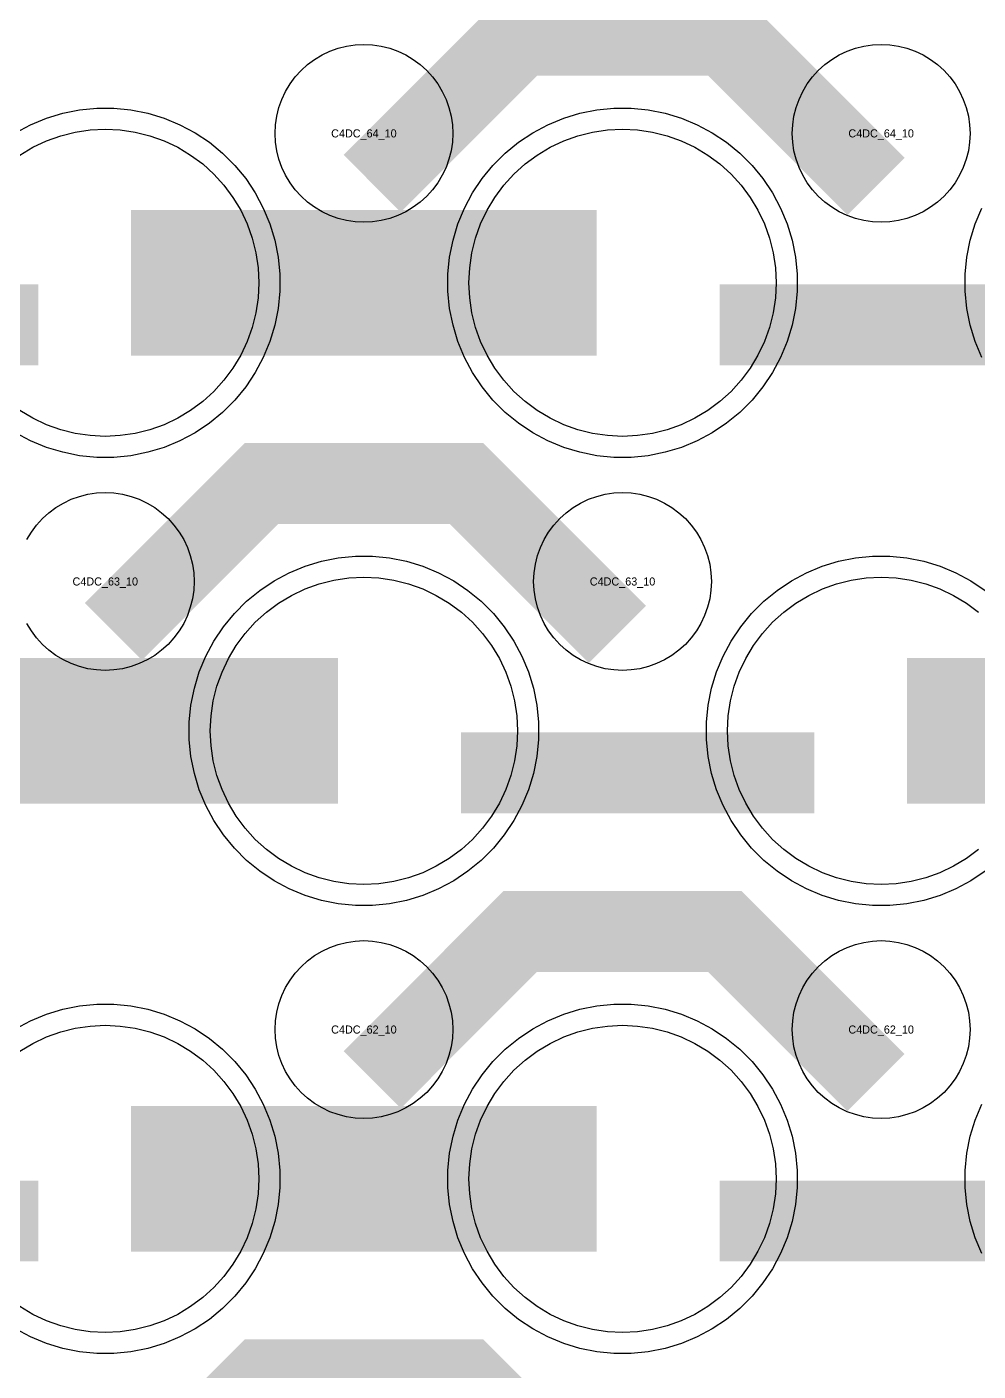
# Model space of a CAD drawing. Extents: x -11880 to 11880, y -14992 to 14992.
# Drawn here: x -8824.2 to -8530, y -6308 to -5892.3 of the extents above; entities that cross this region are included whole.
import ezdxf
from ezdxf.enums import TextEntityAlignment as Align

# ---------------------------------------------------------------- set-up
doc = ezdxf.new("R2010")
doc.units = 0
doc.header["$MEASUREMENT"] = 0
for name, color, linetype in [('GDS_775_DT_237', 138, 'CONTINUOUS'), ('RDL1_FS', 34, 'CONTINUOUS'), ('RDL_BS', 160, 'CONTINUOUS')]:
    doc.layers.add(name, color=color, linetype=linetype)

msp = doc.modelspace()

# ---------------------------------------------------------------- linework, layer by layer
at = {"layer": 'RDL1_FS', "color": 240, "true_color": 0xed1f24}
for points in [[(-8826.395, -5931.963), (-8822.395, -5929.565), (-8818.181, -5927.573), (-8813.791, -5926.001), (-8809.268, -5924.869), (-8804.657, -5924.185), (-8800, -5923.956), (-8795.343, -5924.185), (-8790.732, -5924.869), (-8786.209, -5926.001), (-8781.819, -5927.573), (-8777.605, -5929.565), (-8773.605, -5931.963), (-8769.86, -5934.741), (-8766.406, -5937.871), (-8763.276, -5941.325), (-8760.498, -5945.07), (-8758.1, -5949.07), (-8756.108, -5953.284), (-8754.536, -5957.674), (-8753.404, -5962.197), (-8752.72, -5966.808), (-8752.491, -5971.465), (-8752.72, -5976.122), (-8753.404, -5980.733), (-8754.536, -5985.256), (-8756.108, -5989.646), (-8758.1, -5993.86), (-8760.498, -5997.86), (-8763.276, -6001.605), (-8766.406, -6005.059), (-8769.86, -6008.189), (-8773.605, -6010.967), (-8777.605, -6013.365), (-8781.819, -6015.357), (-8786.209, -6016.929), (-8790.732, -6018.061), (-8795.343, -6018.745), (-8800, -6018.974), (-8804.657, -6018.745), (-8809.268, -6018.061), (-8813.791, -6016.929), (-8818.181, -6015.357), (-8822.395, -6013.365), (-8826.395, -6010.967)], [(-8529.86, -6146.754), (-8533.605, -6149.532), (-8537.605, -6151.93), (-8541.819, -6153.922), (-8546.209, -6155.494), (-8550.732, -6156.626), (-8555.343, -6157.31), (-8560, -6157.539), (-8564.657, -6157.31), (-8569.268, -6156.626), (-8573.791, -6155.494), (-8578.181, -6153.922), (-8582.395, -6151.93), (-8586.395, -6149.532), (-8590.14, -6146.754), (-8593.594, -6143.624), (-8596.724, -6140.17), (-8599.502, -6136.425), (-8601.9, -6132.425), (-8603.892, -6128.211), (-8605.464, -6123.821), (-8606.596, -6119.298), (-8607.28, -6114.687), (-8607.509, -6110.03), (-8607.28, -6105.373), (-8606.596, -6100.762), (-8605.464, -6096.239), (-8603.892, -6091.849), (-8601.9, -6087.635), (-8599.502, -6083.635), (-8596.724, -6079.89), (-8593.594, -6076.436), (-8590.14, -6073.306), (-8586.395, -6070.528), (-8582.395, -6068.13), (-8578.181, -6066.138), (-8573.791, -6064.566), (-8569.268, -6063.434), (-8564.657, -6062.75), (-8560, -6062.521), (-8555.343, -6062.75), (-8550.732, -6063.434), (-8546.209, -6064.566), (-8541.819, -6066.138), (-8537.605, -6068.13), (-8533.605, -6070.528), (-8529.86, -6073.306)]]:
    msp.add_lwpolyline(points, dxfattribs=at)
for points in [[(-8640, -6018.974), (-8644.657, -6018.745), (-8649.268, -6018.061), (-8653.791, -6016.929), (-8658.181, -6015.357), (-8662.395, -6013.365), (-8666.395, -6010.967), (-8670.14, -6008.189), (-8673.594, -6005.059), (-8676.724, -6001.605), (-8679.502, -5997.86), (-8681.9, -5993.86), (-8683.892, -5989.646), (-8685.464, -5985.256), (-8686.596, -5980.733), (-8687.28, -5976.122), (-8687.509, -5971.465), (-8687.28, -5966.808), (-8686.596, -5962.197), (-8685.464, -5957.674), (-8683.892, -5953.284), (-8681.9, -5949.07), (-8679.502, -5945.07), (-8676.724, -5941.325), (-8673.594, -5937.871), (-8670.14, -5934.741), (-8666.395, -5931.963), (-8662.395, -5929.565), (-8658.181, -5927.573), (-8653.791, -5926.001), (-8649.268, -5924.869), (-8644.657, -5924.185), (-8640, -5923.956), (-8635.343, -5924.185), (-8630.732, -5924.869), (-8626.209, -5926.001), (-8621.819, -5927.573), (-8617.605, -5929.565), (-8613.605, -5931.963), (-8609.86, -5934.741), (-8606.406, -5937.871), (-8603.276, -5941.325), (-8600.498, -5945.07), (-8598.1, -5949.07), (-8596.108, -5953.284), (-8594.536, -5957.674), (-8593.404, -5962.197), (-8592.72, -5966.808), (-8592.491, -5971.465), (-8592.72, -5976.122), (-8593.404, -5980.733), (-8594.536, -5985.256), (-8596.108, -5989.646), (-8598.1, -5993.86), (-8600.498, -5997.86), (-8603.276, -6001.605), (-8606.406, -6005.059), (-8609.86, -6008.189), (-8613.605, -6010.967), (-8617.605, -6013.365), (-8621.819, -6015.357), (-8626.209, -6016.929), (-8630.732, -6018.061), (-8635.343, -6018.745)], [(-8720, -6157.539), (-8724.657, -6157.31), (-8729.268, -6156.626), (-8733.791, -6155.494), (-8738.181, -6153.922), (-8742.395, -6151.93), (-8746.395, -6149.532), (-8750.14, -6146.754), (-8753.594, -6143.624), (-8756.724, -6140.17), (-8759.502, -6136.425), (-8761.9, -6132.425), (-8763.892, -6128.211), (-8765.464, -6123.821), (-8766.596, -6119.298), (-8767.28, -6114.687), (-8767.509, -6110.03), (-8767.28, -6105.373), (-8766.596, -6100.762), (-8765.464, -6096.239), (-8763.892, -6091.849), (-8761.9, -6087.635), (-8759.502, -6083.635), (-8756.724, -6079.89), (-8753.594, -6076.436), (-8750.14, -6073.306), (-8746.395, -6070.528), (-8742.395, -6068.13), (-8738.181, -6066.138), (-8733.791, -6064.566), (-8729.268, -6063.434), (-8724.657, -6062.75), (-8720, -6062.521), (-8715.343, -6062.75), (-8710.732, -6063.434), (-8706.209, -6064.566), (-8701.819, -6066.138), (-8697.605, -6068.13), (-8693.605, -6070.528), (-8689.86, -6073.306), (-8686.406, -6076.436), (-8683.276, -6079.89), (-8680.498, -6083.635), (-8678.1, -6087.635), (-8676.108, -6091.849), (-8674.536, -6096.239), (-8673.404, -6100.762), (-8672.72, -6105.373), (-8672.491, -6110.03), (-8672.72, -6114.687), (-8673.404, -6119.298), (-8674.536, -6123.821), (-8676.108, -6128.211), (-8678.1, -6132.425), (-8680.498, -6136.425), (-8683.276, -6140.17), (-8686.406, -6143.624), (-8689.86, -6146.754), (-8693.605, -6149.532), (-8697.605, -6151.93), (-8701.819, -6153.922), (-8706.209, -6155.494), (-8710.732, -6156.626), (-8715.343, -6157.31)]]:
    msp.add_lwpolyline(points, close=True, dxfattribs=at)
for points in [[(-8791.998, -5971.465, 45, 45, 0), (-8719.998, -5971.465, 45, 45, 0)], [(-8719.998, -5971.465, 45, 45, 0), (-8647.998, -5971.465, 45, 45, 0)], [(-8871.998, -6110.03, 45, 45, 0), (-8799.998, -6110.03, 45, 45, 0)], [(-8799.998, -6110.03, 45, 45, 0), (-8727.998, -6110.03, 45, 45, 0)], [(-8551.998, -6110.03, 45, 45, 0), (-8479.998, -6110.03, 45, 45, 0)]]:
    msp.add_lwpolyline(points, format="xyseb", dxfattribs=at)
at = {"layer": 'RDL1_FS'}
msp.add_lwpolyline([(-8826.395, -6209.088), (-8822.395, -6206.69), (-8818.181, -6204.698), (-8813.791, -6203.126), (-8809.268, -6201.994), (-8804.657, -6201.31), (-8800, -6201.081), (-8795.343, -6201.31), (-8790.732, -6201.994), (-8786.209, -6203.126), (-8781.819, -6204.698), (-8777.605, -6206.69), (-8773.605, -6209.088), (-8769.86, -6211.866), (-8766.406, -6214.996), (-8763.276, -6218.45), (-8760.498, -6222.195), (-8758.1, -6226.195), (-8756.108, -6230.409), (-8754.536, -6234.799), (-8753.404, -6239.322), (-8752.72, -6243.933), (-8752.491, -6248.59), (-8752.72, -6253.247), (-8753.404, -6257.858), (-8754.536, -6262.381), (-8756.108, -6266.771), (-8758.1, -6270.985), (-8760.498, -6274.985), (-8763.276, -6278.73), (-8766.406, -6282.184), (-8769.86, -6285.314), (-8773.605, -6288.092), (-8777.605, -6290.49), (-8781.819, -6292.482), (-8786.209, -6294.054), (-8790.732, -6295.186), (-8795.343, -6295.87), (-8800, -6296.099), (-8804.657, -6295.87), (-8809.268, -6295.186), (-8813.791, -6294.054), (-8818.181, -6292.482), (-8822.395, -6290.49), (-8826.395, -6288.092)], dxfattribs=at)
msp.add_lwpolyline([(-8640, -6296.099), (-8644.657, -6295.87), (-8649.268, -6295.186), (-8653.791, -6294.054), (-8658.181, -6292.482), (-8662.395, -6290.49), (-8666.395, -6288.092), (-8670.14, -6285.314), (-8673.594, -6282.184), (-8676.724, -6278.73), (-8679.502, -6274.985), (-8681.9, -6270.985), (-8683.892, -6266.771), (-8685.464, -6262.381), (-8686.596, -6257.858), (-8687.28, -6253.247), (-8687.509, -6248.59), (-8687.28, -6243.933), (-8686.596, -6239.322), (-8685.464, -6234.799), (-8683.892, -6230.409), (-8681.9, -6226.195), (-8679.502, -6222.195), (-8676.724, -6218.45), (-8673.594, -6214.996), (-8670.14, -6211.866), (-8666.395, -6209.088), (-8662.395, -6206.69), (-8658.181, -6204.698), (-8653.791, -6203.126), (-8649.268, -6201.994), (-8644.657, -6201.31), (-8640, -6201.081), (-8635.343, -6201.31), (-8630.732, -6201.994), (-8626.209, -6203.126), (-8621.819, -6204.698), (-8617.605, -6206.69), (-8613.605, -6209.088), (-8609.86, -6211.866), (-8606.406, -6214.996), (-8603.276, -6218.45), (-8600.498, -6222.195), (-8598.1, -6226.195), (-8596.108, -6230.409), (-8594.536, -6234.799), (-8593.404, -6239.322), (-8592.72, -6243.933), (-8592.491, -6248.59), (-8592.72, -6253.247), (-8593.404, -6257.858), (-8594.536, -6262.381), (-8596.108, -6266.771), (-8598.1, -6270.985), (-8600.498, -6274.985), (-8603.276, -6278.73), (-8606.406, -6282.184), (-8609.86, -6285.314), (-8613.605, -6288.092), (-8617.605, -6290.49), (-8621.819, -6292.482), (-8626.209, -6294.054), (-8630.732, -6295.186), (-8635.343, -6295.87)], close=True, dxfattribs=at)
for points in [[(-8791.998, -6248.59, 45, 45, 0), (-8719.998, -6248.59, 45, 45, 0)], [(-8719.998, -6248.59, 45, 45, 0), (-8647.998, -6248.59, 45, 45, 0)]]:
    msp.add_lwpolyline(points, format="xyseb", dxfattribs=at)
at = {"layer": 'RDL_BS'}
for points in [[(-8717.438, -5940.779, 25, 25, 0), (-8671.623, -5894.964, 25, 25, 0), (-8638.07, -5894.964, 25, 25, 0)], [(-8561.599, -5941.678, 25, 25, 0), (-8608.313, -5894.964, 25, 25, 0), (-8638.071, -5894.964, 25, 25, 0)], [(-8797.438, -6079.344, 25, 25, 0), (-8751.623, -6033.529, 25, 25, 0), (-8718.07, -6033.529, 25, 25, 0)], [(-8641.599, -6080.243, 25, 25, 0), (-8688.313, -6033.529, 25, 25, 0), (-8718.071, -6033.529, 25, 25, 0)], [(-8717.438, -6217.904, 25, 25, 0), (-8671.623, -6172.089, 25, 25, 0), (-8638.07, -6172.089, 25, 25, 0)], [(-8561.599, -6218.803, 25, 25, 0), (-8608.313, -6172.089, 25, 25, 0), (-8638.071, -6172.089, 25, 25, 0)], [(-8929.984, -6261.603, 25, 25, 0), (-8820.719, -6261.603, 25, 25, 0)], [(-8609.984, -6261.603, 25, 25, 0), (-8500.719, -6261.603, 25, 25, 0)], [(-8797.438, -6356.469, 25, 25, 0), (-8751.623, -6310.654, 25, 25, 0), (-8718.07, -6310.654, 25, 25, 0)], [(-8641.599, -6357.368, 25, 25, 0), (-8688.313, -6310.654, 25, 25, 0), (-8718.071, -6310.654, 25, 25, 0)]]:
    msp.add_lwpolyline(points, format="xyseb", dxfattribs=at)
for points in [[(-8720, -5952.771), (-8722.693, -5952.639), (-8725.365, -5952.243), (-8727.984, -5951.586), (-8730.519, -5950.679), (-8732.956, -5949.527), (-8735.28, -5948.134), (-8737.443, -5946.531), (-8739.442, -5944.719), (-8741.254, -5942.72), (-8742.857, -5940.557), (-8744.25, -5938.233), (-8745.402, -5935.796), (-8746.309, -5933.261), (-8746.966, -5930.642), (-8747.362, -5927.97), (-8747.494, -5925.277), (-8747.362, -5922.584), (-8746.966, -5919.912), (-8746.309, -5917.293), (-8745.402, -5914.758), (-8744.25, -5912.321), (-8742.857, -5909.997), (-8741.254, -5907.834), (-8739.442, -5905.835), (-8737.443, -5904.023), (-8735.28, -5902.42), (-8732.956, -5901.027), (-8730.519, -5899.875), (-8727.984, -5898.968), (-8725.365, -5898.311), (-8722.693, -5897.915), (-8720, -5897.783), (-8717.307, -5897.915), (-8714.635, -5898.311), (-8712.016, -5898.968), (-8709.481, -5899.875), (-8707.044, -5901.027), (-8704.72, -5902.42), (-8702.557, -5904.023), (-8700.558, -5905.835), (-8698.746, -5907.834), (-8697.143, -5909.997), (-8695.75, -5912.321), (-8694.598, -5914.758), (-8693.691, -5917.293), (-8693.034, -5919.912), (-8692.638, -5922.584), (-8692.506, -5925.277), (-8692.638, -5927.97), (-8693.034, -5930.642), (-8693.691, -5933.261), (-8694.598, -5935.796), (-8695.75, -5938.233), (-8697.143, -5940.557), (-8698.746, -5942.72), (-8700.558, -5944.719), (-8702.557, -5946.531), (-8704.72, -5948.134), (-8707.044, -5949.527), (-8709.481, -5950.679), (-8712.016, -5951.586), (-8714.635, -5952.243), (-8717.307, -5952.639)], [(-8560, -5952.771), (-8562.693, -5952.639), (-8565.365, -5952.243), (-8567.984, -5951.586), (-8570.519, -5950.679), (-8572.956, -5949.527), (-8575.28, -5948.134), (-8577.443, -5946.531), (-8579.442, -5944.719), (-8581.254, -5942.72), (-8582.857, -5940.557), (-8584.25, -5938.233), (-8585.402, -5935.796), (-8586.309, -5933.261), (-8586.966, -5930.642), (-8587.362, -5927.97), (-8587.494, -5925.277), (-8587.362, -5922.584), (-8586.966, -5919.912), (-8586.309, -5917.293), (-8585.402, -5914.758), (-8584.25, -5912.321), (-8582.857, -5909.997), (-8581.254, -5907.834), (-8579.442, -5905.835), (-8577.443, -5904.023), (-8575.28, -5902.42), (-8572.956, -5901.027), (-8570.519, -5899.875), (-8567.984, -5898.968), (-8565.365, -5898.311), (-8562.693, -5897.915), (-8560, -5897.783), (-8557.307, -5897.915), (-8554.635, -5898.311), (-8552.016, -5898.968), (-8549.481, -5899.875), (-8547.044, -5901.027), (-8544.72, -5902.42), (-8542.557, -5904.023), (-8540.558, -5905.835), (-8538.746, -5907.834), (-8537.143, -5909.997), (-8535.75, -5912.321), (-8534.598, -5914.758), (-8533.691, -5917.293), (-8533.034, -5919.912), (-8532.638, -5922.584), (-8532.506, -5925.277), (-8532.638, -5927.97), (-8533.034, -5930.642), (-8533.691, -5933.261), (-8534.598, -5935.796), (-8535.75, -5938.233), (-8537.143, -5940.557), (-8538.746, -5942.72), (-8540.558, -5944.719), (-8542.557, -5946.531), (-8544.72, -5948.134), (-8547.044, -5949.527), (-8549.481, -5950.679), (-8552.016, -5951.586), (-8554.635, -5952.243), (-8557.307, -5952.639)], [(-8640, -6091.336), (-8642.693, -6091.204), (-8645.365, -6090.808), (-8647.984, -6090.151), (-8650.519, -6089.244), (-8652.956, -6088.092), (-8655.28, -6086.699), (-8657.443, -6085.096), (-8659.442, -6083.284), (-8661.254, -6081.285), (-8662.857, -6079.122), (-8664.25, -6076.798), (-8665.402, -6074.361), (-8666.309, -6071.826), (-8666.966, -6069.207), (-8667.362, -6066.535), (-8667.494, -6063.842), (-8667.362, -6061.149), (-8666.966, -6058.477), (-8666.309, -6055.858), (-8665.402, -6053.323), (-8664.25, -6050.886), (-8662.857, -6048.562), (-8661.254, -6046.399), (-8659.442, -6044.4), (-8657.443, -6042.588), (-8655.28, -6040.985), (-8652.956, -6039.592), (-8650.519, -6038.44), (-8647.984, -6037.533), (-8645.365, -6036.876), (-8642.693, -6036.48), (-8640, -6036.348), (-8637.307, -6036.48), (-8634.635, -6036.876), (-8632.016, -6037.533), (-8629.481, -6038.44), (-8627.044, -6039.592), (-8624.72, -6040.985), (-8622.557, -6042.588), (-8620.558, -6044.4), (-8618.746, -6046.399), (-8617.143, -6048.562), (-8615.75, -6050.886), (-8614.598, -6053.323), (-8613.691, -6055.858), (-8613.034, -6058.477), (-8612.638, -6061.149), (-8612.506, -6063.842), (-8612.638, -6066.535), (-8613.034, -6069.207), (-8613.691, -6071.826), (-8614.598, -6074.361), (-8615.75, -6076.798), (-8617.143, -6079.122), (-8618.746, -6081.285), (-8620.558, -6083.284), (-8622.557, -6085.096), (-8624.72, -6086.699), (-8627.044, -6088.092), (-8629.481, -6089.244), (-8632.016, -6090.151), (-8634.635, -6090.808), (-8637.307, -6091.204)], [(-8720, -6229.896), (-8722.693, -6229.764), (-8725.365, -6229.368), (-8727.984, -6228.711), (-8730.519, -6227.804), (-8732.956, -6226.652), (-8735.28, -6225.259), (-8737.443, -6223.656), (-8739.442, -6221.844), (-8741.254, -6219.845), (-8742.857, -6217.682), (-8744.25, -6215.358), (-8745.402, -6212.921), (-8746.309, -6210.386), (-8746.966, -6207.767), (-8747.362, -6205.095), (-8747.494, -6202.402), (-8747.362, -6199.709), (-8746.966, -6197.037), (-8746.309, -6194.418), (-8745.402, -6191.883), (-8744.25, -6189.446), (-8742.857, -6187.122), (-8741.254, -6184.959), (-8739.442, -6182.96), (-8737.443, -6181.148), (-8735.28, -6179.545), (-8732.956, -6178.152), (-8730.519, -6177), (-8727.984, -6176.093), (-8725.365, -6175.436), (-8722.693, -6175.04), (-8720, -6174.908), (-8717.307, -6175.04), (-8714.635, -6175.436), (-8712.016, -6176.093), (-8709.481, -6177), (-8707.044, -6178.152), (-8704.72, -6179.545), (-8702.557, -6181.148), (-8700.558, -6182.96), (-8698.746, -6184.959), (-8697.143, -6187.122), (-8695.75, -6189.446), (-8694.598, -6191.883), (-8693.691, -6194.418), (-8693.034, -6197.037), (-8692.638, -6199.709), (-8692.506, -6202.402), (-8692.638, -6205.095), (-8693.034, -6207.767), (-8693.691, -6210.386), (-8694.598, -6212.921), (-8695.75, -6215.358), (-8697.143, -6217.682), (-8698.746, -6219.845), (-8700.558, -6221.844), (-8702.557, -6223.656), (-8704.72, -6225.259), (-8707.044, -6226.652), (-8709.481, -6227.804), (-8712.016, -6228.711), (-8714.635, -6229.368), (-8717.307, -6229.764)], [(-8560, -6229.896), (-8562.693, -6229.764), (-8565.365, -6229.368), (-8567.984, -6228.711), (-8570.519, -6227.804), (-8572.956, -6226.652), (-8575.28, -6225.259), (-8577.443, -6223.656), (-8579.442, -6221.844), (-8581.254, -6219.845), (-8582.857, -6217.682), (-8584.25, -6215.358), (-8585.402, -6212.921), (-8586.309, -6210.386), (-8586.966, -6207.767), (-8587.362, -6205.095), (-8587.494, -6202.402), (-8587.362, -6199.709), (-8586.966, -6197.037), (-8586.309, -6194.418), (-8585.402, -6191.883), (-8584.25, -6189.446), (-8582.857, -6187.122), (-8581.254, -6184.959), (-8579.442, -6182.96), (-8577.443, -6181.148), (-8575.28, -6179.545), (-8572.956, -6178.152), (-8570.519, -6177), (-8567.984, -6176.093), (-8565.365, -6175.436), (-8562.693, -6175.04), (-8560, -6174.908), (-8557.307, -6175.04), (-8554.635, -6175.436), (-8552.016, -6176.093), (-8549.481, -6177), (-8547.044, -6178.152), (-8544.72, -6179.545), (-8542.557, -6181.148), (-8540.558, -6182.96), (-8538.746, -6184.959), (-8537.143, -6187.122), (-8535.75, -6189.446), (-8534.598, -6191.883), (-8533.691, -6194.418), (-8533.034, -6197.037), (-8532.638, -6199.709), (-8532.506, -6202.402), (-8532.638, -6205.095), (-8533.034, -6207.767), (-8533.691, -6210.386), (-8534.598, -6212.921), (-8535.75, -6215.358), (-8537.143, -6217.682), (-8538.746, -6219.845), (-8540.558, -6221.844), (-8542.557, -6223.656), (-8544.72, -6225.259), (-8547.044, -6226.652), (-8549.481, -6227.804), (-8552.016, -6228.711), (-8554.635, -6229.368), (-8557.307, -6229.764)], [(-8642.644, -6302.59), (-8647.938, -6302.073), (-8653.165, -6301.027), (-8658.205, -6299.496), (-8663.115, -6297.465), (-8667.777, -6294.973), (-8672.191, -6292.026), (-8676.292, -6288.664), (-8680.074, -6284.882), (-8683.436, -6280.781), (-8686.383, -6276.367), (-8688.875, -6271.705), (-8690.906, -6266.795), (-8692.437, -6261.755), (-8693.483, -6256.528), (-8694, -6251.234), (-8694, -6245.946), (-8693.483, -6240.652), (-8692.437, -6235.425), (-8690.906, -6230.385), (-8688.875, -6225.475), (-8686.383, -6220.813), (-8683.436, -6216.399), (-8680.074, -6212.298), (-8676.292, -6208.516), (-8672.191, -6205.154), (-8667.777, -6202.207), (-8663.115, -6199.715), (-8658.205, -6197.684), (-8653.165, -6196.153), (-8647.938, -6195.107), (-8642.644, -6194.59), (-8637.356, -6194.59), (-8632.062, -6195.107), (-8626.835, -6196.153), (-8621.795, -6197.684), (-8616.885, -6199.715), (-8612.223, -6202.207), (-8607.809, -6205.154), (-8603.708, -6208.516), (-8599.926, -6212.298), (-8596.564, -6216.399), (-8593.617, -6220.813), (-8591.125, -6225.475), (-8589.094, -6230.385), (-8587.563, -6235.425), (-8586.517, -6240.652), (-8586, -6245.946), (-8586, -6251.234), (-8586.517, -6256.528), (-8587.563, -6261.755), (-8589.094, -6266.795), (-8591.125, -6271.705), (-8593.617, -6276.367), (-8596.564, -6280.781), (-8599.926, -6284.882), (-8603.708, -6288.664), (-8607.809, -6292.026), (-8612.223, -6294.973), (-8616.885, -6297.465), (-8621.795, -6299.496), (-8626.835, -6301.027), (-8632.062, -6302.073), (-8637.356, -6302.59)]]:
    msp.add_lwpolyline(points, close=True, dxfattribs=at)
at = {"layer": 'RDL_BS', "color": 240, "true_color": 0xed1f24}
for points in [[(-8827.777, -5925.082), (-8823.115, -5922.59), (-8818.205, -5920.559), (-8813.165, -5919.028), (-8807.938, -5917.982), (-8802.644, -5917.465), (-8797.356, -5917.465), (-8792.062, -5917.982), (-8786.835, -5919.028), (-8781.795, -5920.559), (-8776.885, -5922.59), (-8772.223, -5925.082), (-8767.809, -5928.029), (-8763.708, -5931.391), (-8759.926, -5935.173), (-8756.564, -5939.274), (-8753.617, -5943.688), (-8751.125, -5948.35), (-8749.094, -5953.26), (-8747.563, -5958.3), (-8746.517, -5963.527), (-8746, -5968.821), (-8746, -5974.109), (-8746.517, -5979.403), (-8747.563, -5984.63), (-8749.094, -5989.67), (-8751.125, -5994.58), (-8753.617, -5999.242), (-8756.564, -6003.656), (-8759.926, -6007.757), (-8763.708, -6011.539), (-8767.809, -6014.901), (-8772.223, -6017.848), (-8776.885, -6020.34), (-8781.795, -6022.371), (-8786.835, -6023.902), (-8792.062, -6024.948), (-8797.356, -6025.465), (-8802.644, -6025.465), (-8807.938, -6024.948), (-8813.165, -6023.902), (-8818.205, -6022.371), (-8823.115, -6020.34), (-8827.777, -6017.848)], [(-8528.875, -5994.58), (-8530.906, -5989.67), (-8532.437, -5984.63), (-8533.483, -5979.403), (-8534, -5974.109), (-8534, -5968.821), (-8533.483, -5963.527), (-8532.437, -5958.3), (-8530.906, -5953.26), (-8528.875, -5948.35)], [(-8527.809, -6153.466), (-8532.223, -6156.413), (-8536.885, -6158.905), (-8541.795, -6160.936), (-8546.835, -6162.467), (-8552.062, -6163.513), (-8557.356, -6164.03), (-8562.644, -6164.03), (-8567.938, -6163.513), (-8573.165, -6162.467), (-8578.205, -6160.936), (-8583.115, -6158.905), (-8587.777, -6156.413), (-8592.191, -6153.466), (-8596.292, -6150.104), (-8600.074, -6146.322), (-8603.436, -6142.221), (-8606.383, -6137.807), (-8608.875, -6133.145), (-8610.906, -6128.235), (-8612.437, -6123.195), (-8613.483, -6117.968), (-8614, -6112.674), (-8614, -6107.386), (-8613.483, -6102.092), (-8612.437, -6096.865), (-8610.906, -6091.825), (-8608.875, -6086.915), (-8606.383, -6082.253), (-8603.436, -6077.839), (-8600.074, -6073.738), (-8596.292, -6069.956), (-8592.191, -6066.594), (-8587.777, -6063.647), (-8583.115, -6061.155), (-8578.205, -6059.124), (-8573.165, -6057.593), (-8567.938, -6056.547), (-8562.644, -6056.03), (-8557.356, -6056.03), (-8552.062, -6056.547), (-8546.835, -6057.593), (-8541.795, -6059.124), (-8536.885, -6061.155), (-8532.223, -6063.647), (-8527.809, -6066.594)]]:
    msp.add_lwpolyline(points, dxfattribs=at)
for points in [[(-8642.644, -6025.465), (-8647.938, -6024.948), (-8653.165, -6023.902), (-8658.205, -6022.371), (-8663.115, -6020.34), (-8667.777, -6017.848), (-8672.191, -6014.901), (-8676.292, -6011.539), (-8680.074, -6007.757), (-8683.436, -6003.656), (-8686.383, -5999.242), (-8688.875, -5994.58), (-8690.906, -5989.67), (-8692.437, -5984.63), (-8693.483, -5979.403), (-8694, -5974.109), (-8694, -5968.821), (-8693.483, -5963.527), (-8692.437, -5958.3), (-8690.906, -5953.26), (-8688.875, -5948.35), (-8686.383, -5943.688), (-8683.436, -5939.274), (-8680.074, -5935.173), (-8676.292, -5931.391), (-8672.191, -5928.029), (-8667.777, -5925.082), (-8663.115, -5922.59), (-8658.205, -5920.559), (-8653.165, -5919.028), (-8647.938, -5917.982), (-8642.644, -5917.465), (-8637.356, -5917.465), (-8632.062, -5917.982), (-8626.835, -5919.028), (-8621.795, -5920.559), (-8616.885, -5922.59), (-8612.223, -5925.082), (-8607.809, -5928.029), (-8603.708, -5931.391), (-8599.926, -5935.173), (-8596.564, -5939.274), (-8593.617, -5943.688), (-8591.125, -5948.35), (-8589.094, -5953.26), (-8587.563, -5958.3), (-8586.517, -5963.527), (-8586, -5968.821), (-8586, -5974.109), (-8586.517, -5979.403), (-8587.563, -5984.63), (-8589.094, -5989.67), (-8591.125, -5994.58), (-8593.617, -5999.242), (-8596.564, -6003.656), (-8599.926, -6007.757), (-8603.708, -6011.539), (-8607.809, -6014.901), (-8612.223, -6017.848), (-8616.885, -6020.34), (-8621.795, -6022.371), (-8626.835, -6023.902), (-8632.062, -6024.948), (-8637.356, -6025.465)], [(-8722.644, -6164.03), (-8727.938, -6163.513), (-8733.165, -6162.467), (-8738.205, -6160.936), (-8743.115, -6158.905), (-8747.777, -6156.413), (-8752.191, -6153.466), (-8756.292, -6150.104), (-8760.074, -6146.322), (-8763.436, -6142.221), (-8766.383, -6137.807), (-8768.875, -6133.145), (-8770.906, -6128.235), (-8772.437, -6123.195), (-8773.483, -6117.968), (-8774, -6112.674), (-8774, -6107.386), (-8773.483, -6102.092), (-8772.437, -6096.865), (-8770.906, -6091.825), (-8768.875, -6086.915), (-8766.383, -6082.253), (-8763.436, -6077.839), (-8760.074, -6073.738), (-8756.292, -6069.956), (-8752.191, -6066.594), (-8747.777, -6063.647), (-8743.115, -6061.155), (-8738.205, -6059.124), (-8733.165, -6057.593), (-8727.938, -6056.547), (-8722.644, -6056.03), (-8717.356, -6056.03), (-8712.062, -6056.547), (-8706.835, -6057.593), (-8701.795, -6059.124), (-8696.885, -6061.155), (-8692.223, -6063.647), (-8687.809, -6066.594), (-8683.708, -6069.956), (-8679.926, -6073.738), (-8676.564, -6077.839), (-8673.617, -6082.253), (-8671.125, -6086.915), (-8669.094, -6091.825), (-8667.563, -6096.865), (-8666.517, -6102.092), (-8666, -6107.386), (-8666, -6112.674), (-8666.517, -6117.968), (-8667.563, -6123.195), (-8669.094, -6128.235), (-8671.125, -6133.145), (-8673.617, -6137.807), (-8676.564, -6142.221), (-8679.926, -6146.322), (-8683.708, -6150.104), (-8687.809, -6153.466), (-8692.223, -6156.413), (-8696.885, -6158.905), (-8701.795, -6160.936), (-8706.835, -6162.467), (-8712.062, -6163.513), (-8717.356, -6164.03)]]:
    msp.add_lwpolyline(points, close=True, dxfattribs=at)
for points in [[(-8929.984, -5984.478, 25, 25, 0), (-8820.719, -5984.478, 25, 25, 0)], [(-8609.984, -5984.478, 25, 25, 0), (-8500.719, -5984.478, 25, 25, 0)], [(-8689.984, -6123.043, 25, 25, 0), (-8580.719, -6123.043, 25, 25, 0)]]:
    msp.add_lwpolyline(points, format="xyseb", dxfattribs=at)
at = {"layer": 'RDL_BS'}
for points in [[(-8824.25, -6050.886), (-8822.857, -6048.562), (-8821.254, -6046.399), (-8819.442, -6044.4), (-8817.443, -6042.588), (-8815.28, -6040.985), (-8812.956, -6039.592), (-8810.519, -6038.44), (-8807.984, -6037.533), (-8805.365, -6036.876), (-8802.693, -6036.48), (-8800, -6036.348), (-8797.307, -6036.48), (-8794.635, -6036.876), (-8792.016, -6037.533), (-8789.481, -6038.44), (-8787.044, -6039.592), (-8784.72, -6040.985), (-8782.557, -6042.588), (-8780.558, -6044.4), (-8778.746, -6046.399), (-8777.143, -6048.562), (-8775.75, -6050.886), (-8774.598, -6053.323), (-8773.691, -6055.858), (-8773.034, -6058.477), (-8772.638, -6061.149), (-8772.506, -6063.842), (-8772.638, -6066.535), (-8773.034, -6069.207), (-8773.691, -6071.826), (-8774.598, -6074.361), (-8775.75, -6076.798), (-8777.143, -6079.122), (-8778.746, -6081.285), (-8780.558, -6083.284), (-8782.557, -6085.096), (-8784.72, -6086.699), (-8787.044, -6088.092), (-8789.481, -6089.244), (-8792.016, -6090.151), (-8794.635, -6090.808), (-8797.307, -6091.204), (-8800, -6091.336), (-8802.693, -6091.204), (-8805.365, -6090.808), (-8807.984, -6090.151), (-8810.519, -6089.244), (-8812.956, -6088.092), (-8815.28, -6086.699), (-8817.443, -6085.096), (-8819.442, -6083.284), (-8821.254, -6081.285), (-8822.857, -6079.122), (-8824.25, -6076.798)], [(-8827.777, -6202.207), (-8823.115, -6199.715), (-8818.205, -6197.684), (-8813.165, -6196.153), (-8807.938, -6195.107), (-8802.644, -6194.59), (-8797.356, -6194.59), (-8792.062, -6195.107), (-8786.835, -6196.153), (-8781.795, -6197.684), (-8776.885, -6199.715), (-8772.223, -6202.207), (-8767.809, -6205.154), (-8763.708, -6208.516), (-8759.926, -6212.298), (-8756.564, -6216.399), (-8753.617, -6220.813), (-8751.125, -6225.475), (-8749.094, -6230.385), (-8747.563, -6235.425), (-8746.517, -6240.652), (-8746, -6245.946), (-8746, -6251.234), (-8746.517, -6256.528), (-8747.563, -6261.755), (-8749.094, -6266.795), (-8751.125, -6271.705), (-8753.617, -6276.367), (-8756.564, -6280.781), (-8759.926, -6284.882), (-8763.708, -6288.664), (-8767.809, -6292.026), (-8772.223, -6294.973), (-8776.885, -6297.465), (-8781.795, -6299.496), (-8786.835, -6301.027), (-8792.062, -6302.073), (-8797.356, -6302.59), (-8802.644, -6302.59), (-8807.938, -6302.073), (-8813.165, -6301.027), (-8818.205, -6299.496), (-8823.115, -6297.465), (-8827.777, -6294.973)], [(-8528.875, -6271.705), (-8530.906, -6266.795), (-8532.437, -6261.755), (-8533.483, -6256.528), (-8534, -6251.234), (-8534, -6245.946), (-8533.483, -6240.652), (-8532.437, -6235.425), (-8530.906, -6230.385), (-8528.875, -6225.475)]]:
    msp.add_lwpolyline(points, dxfattribs=at)

# ---------------------------------------------------------------- texts
at = {"layer": 'GDS_775_DT_237'}
for s, p in [('C4DC_64_10', (-8720, -5925.277)), ('C4DC_64_10', (-8720, -5925.277)), ('C4DC_64_10', (-8560, -5925.277)), ('C4DC_64_10', (-8560, -5925.277)), ('C4DC_63_10', (-8800, -6063.842)), ('C4DC_63_10', (-8800, -6063.842)), ('C4DC_63_10', (-8640, -6063.842)), ('C4DC_63_10', (-8640, -6063.842)), ('C4DC_62_10', (-8720, -6202.402)), ('C4DC_62_10', (-8720, -6202.402)), ('C4DC_62_10', (-8560, -6202.402)), ('C4DC_62_10', (-8560, -6202.402))]:
    msp.add_text(s, height=2.5, dxfattribs=at).set_placement(p, align=Align.MIDDLE_CENTER)

doc.saveas('drawing.dxf')
